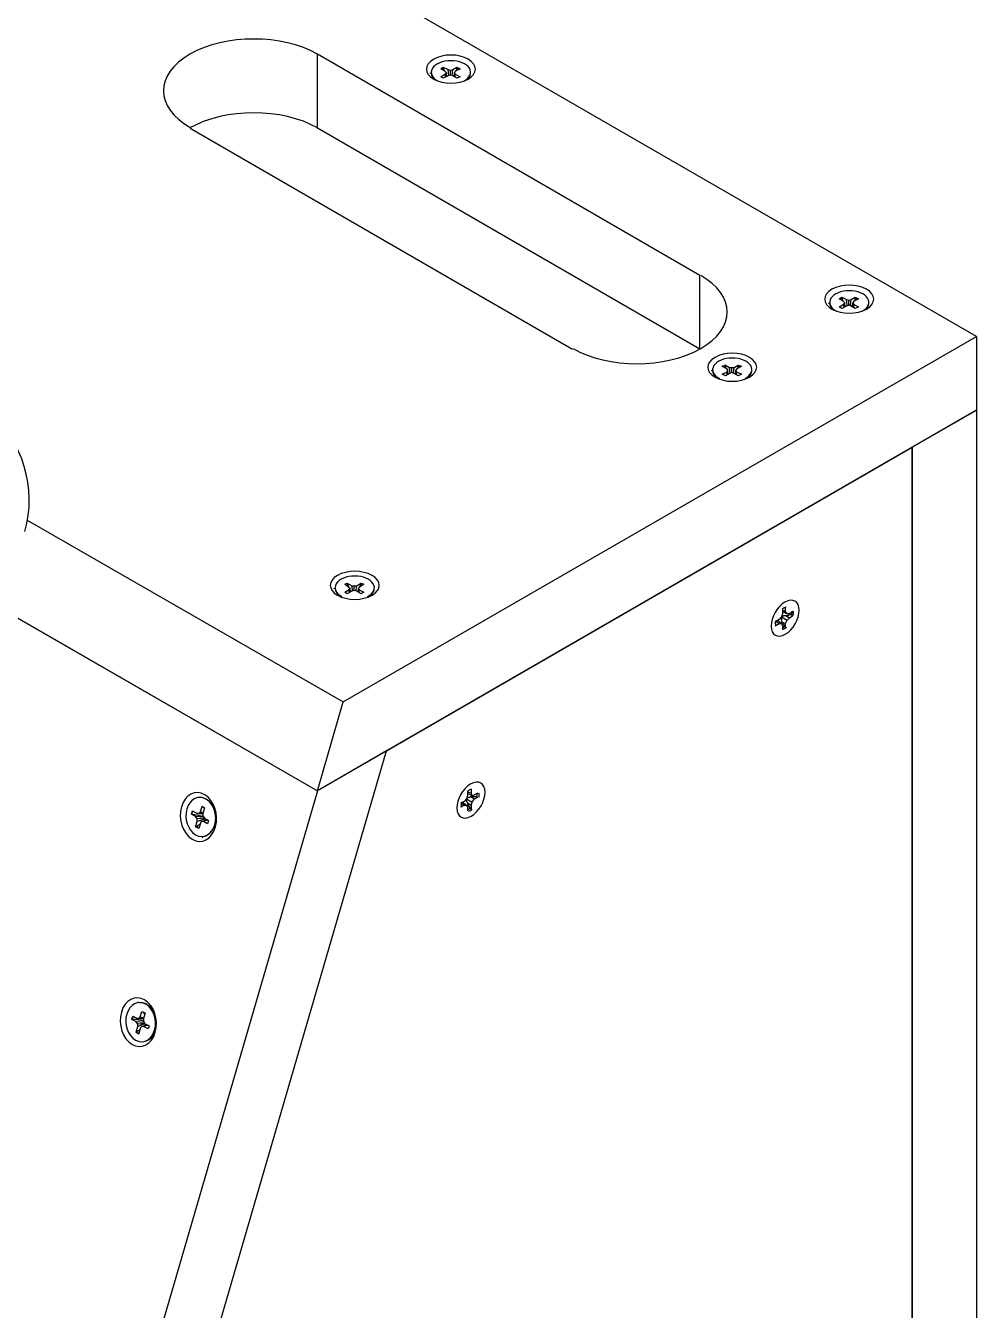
# Model space of a CAD drawing. Header units: inches. Extents: x 109 to 1721, y 29 to 669.
# Drawn here: x 1498.3 to 1523.01, y 366.28 to 399.67 of the extents above; entities that cross this region are included whole.
import ezdxf

# ---------------------------------------------------------------- set-up
doc = ezdxf.new("R2010")
doc.units = ezdxf.units.IN
doc.header["$LTSCALE"] = 0.03937
doc.header["$MEASUREMENT"] = 0
doc.layers.add('PDF3_Geometría', color=7, linetype='Continuous')

# ---------------------------------------------------------------- blocks, each defined once
blk = doc.blocks.new('OH3A1-1$-$ASSY$$CENTER$TUB_-_v2$-$copia1')
at = {"layer": 'PDF3_Geometría', "lineweight": -3}
for points in [[(19.6092, 11.9542), (18.4867, 12.6017)], [(19.3217, 12.0175), (18.9242, 12.2475)], [(18.9242, 12.1708), (18.9242, 12.2475)], [(19.0533, 12.2317), (19.055, 12.2333), (19.055, 12.2342)], [(19.0692, 12.2333), (19.0692, 12.2342)], [(19.0417, 12.2275), (19.0417, 12.2283)], [(19.0567, 12.23), (19.055, 12.2333)], [(19.0575, 12.2242), (19.0567, 12.2267)], [(19.0583, 12.2242), (19.0583, 12.2283)], [(19.0592, 12.225), (19.0583, 12.2258)], [(19.0608, 12.225), (19.06, 12.2317)], [(19.0625, 12.2258), (19.0625, 12.2308)], [(19.0642, 12.225), (19.065, 12.2317)], [(19.0667, 12.2258), (19.0658, 12.225)], [(19.0667, 12.2242), (19.0667, 12.2283)], [(19.0675, 12.2242), (19.0675, 12.2267)], [(19.0692, 12.2333), (19.0683, 12.23)], [(19.0692, 12.2333), (19.0717, 12.2317)], [(19.0833, 12.2275), (19.0833, 12.2283)], [(18.7917, 12.1708), (19.1892, 11.9408)], [(19.3217, 11.9408), (18.9242, 12.1708)], [(19.3217, 11.9408), (19.3217, 12.0175)], [(19.4675, 11.9925), (19.4692, 11.9942), (19.4692, 11.995)], [(19.4708, 11.9908), (19.4692, 11.9942)], [(19.4833, 11.9942), (19.4825, 11.9908)], [(19.4833, 11.9942), (19.4833, 11.995)], [(19.4833, 11.9942), (19.4858, 11.9925)], [(19.4558, 11.9883), (19.4558, 11.9892)], [(19.4717, 11.985), (19.4708, 11.9875)], [(19.4725, 11.985), (19.4725, 11.9892)], [(19.4733, 11.9858), (19.4725, 11.9867)], [(19.475, 11.9867), (19.4742, 11.9925)], [(19.4767, 11.9867), (19.4767, 11.9917)], [(19.4783, 11.9867), (19.4792, 11.9925)], [(19.48, 11.985), (19.4808, 11.9892)], [(19.4808, 11.9867), (19.48, 11.9858)], [(19.4817, 11.985), (19.4817, 11.9875)], [(19.4975, 11.9883), (19.4975, 11.9892)], [(19.3342, 11.9183), (19.3342, 11.9192)], [(19.3483, 11.9242), (19.3458, 11.9225)], [(19.3492, 11.9208), (19.3483, 11.9242)], [(19.35, 11.915), (19.35, 11.9175)], [(19.3508, 11.915), (19.3508, 11.9192)], [(19.3517, 11.915), (19.3508, 11.9167)], [(19.3533, 11.9158), (19.3525, 11.9217)], [(19.355, 11.9167), (19.355, 11.9217)], [(19.3567, 11.9158), (19.3575, 11.9217)], [(19.3592, 11.9167), (19.3583, 11.915)], [(19.3592, 11.915), (19.3592, 11.9192)], [(19.36, 11.915), (19.36, 11.9175)], [(19.3617, 11.9242), (19.3608, 11.9208)], [(19.3617, 11.9242), (19.3617, 11.9242)], [(19.3617, 11.9242), (19.3642, 11.9225)], [(19.3758, 11.9183), (19.3758, 11.9192)], [(18.6225, 11.7633), (18.9508, 11.5742)], [(18.9417, 11.6917), (18.9417, 11.6925)], [(18.955, 11.6975), (18.9533, 11.6958)], [(18.9567, 11.6942), (18.955, 11.6975)], [(18.9575, 11.6883), (18.9567, 11.6908)], [(18.9583, 11.6883), (18.9583, 11.6925)], [(18.9592, 11.6883), (18.9583, 11.69)], [(18.9608, 11.6892), (18.96, 11.695)], [(18.9625, 11.69), (18.9625, 11.695)], [(18.9642, 11.6892), (18.965, 11.695)], [(18.9667, 11.69), (18.9658, 11.6883)], [(18.9667, 11.6883), (18.9667, 11.6925)], [(18.9675, 11.6883), (18.9675, 11.6908)], [(18.9692, 11.6975), (18.9683, 11.6942)], [(18.9692, 11.6975), (18.9692, 11.6975)], [(18.9692, 11.6975), (18.9717, 11.6958)], [(18.9833, 11.6917), (18.9833, 11.6925)], [(18.5958, 11.6708), (18.9242, 11.4816), (18.2809, 9.2734), (18.1384, 9.3559), (18.1792, 9.4984)], [(18.5959, 11.6708), (18.9242, 11.4817)], [(19.4075, 11.67), (19.4075, 11.6658), (19.4067, 11.6625), (19.4042, 11.66), (19.4, 11.6575)], [(19.4067, 11.6625), (19.4075, 11.6633), (19.4083, 11.6633), (19.4092, 11.6642), (19.4108, 11.6642), (19.4117, 11.6642), (19.4133, 11.6642), (19.415, 11.665), (19.4158, 11.665), (19.4167, 11.665)], [(19.4067, 11.6625), (19.4067, 11.6617), (19.4067, 11.6608), (19.4067, 11.6592), (19.4067, 11.6575), (19.4075, 11.6567), (19.4083, 11.6558), (19.4092, 11.6542), (19.4092, 11.6533), (19.41, 11.6525)], [(19.4067, 11.6625), (19.4125, 11.6592)], [(19.4075, 11.67), (19.4108, 11.6683)], [(19.4075, 11.6683), (19.4125, 11.6658)], [(19.415, 11.6658), (19.4125, 11.6658), (19.4108, 11.6683), (19.4108, 11.6725)], [(19.4108, 11.6517), (19.4108, 11.6558), (19.4125, 11.6592), (19.415, 11.6617), (19.4183, 11.6642)], [(19.4108, 11.6642), (19.415, 11.6617)], [(19.4183, 11.6683), (19.415, 11.6658)], [(19.4167, 11.665), (19.4183, 11.6642)], [(19.4, 11.6533), (19.4042, 11.6558), (19.4067, 11.6558), (19.4075, 11.6533), (19.4075, 11.6492)], [(19.4008, 11.6583), (19.4042, 11.6558)], [(19.4025, 11.6592), (19.4067, 11.6558)], [(19.4067, 11.6575), (19.4108, 11.6558)], [(19.41, 11.6525), (19.4108, 11.6517)], [(18.2809, 9.2734), (18.3525, 9.3151), (18.9958, 11.5233), (18.9242, 11.4816)], [(18.8, 11.475), (18.8, 11.475)], [(19.08, 11.4817), (19.08, 11.4775), (19.0792, 11.4733), (19.0767, 11.4708), (19.0733, 11.4692)], [(19.0792, 11.4742), (19.08, 11.4742), (19.0808, 11.475), (19.0825, 11.475), (19.0833, 11.4758), (19.085, 11.4758), (19.0858, 11.4758), (19.0875, 11.4758), (19.0883, 11.4758), (19.09, 11.4758)], [(19.0792, 11.4733), (19.0792, 11.4733)], [(19.0792, 11.4733), (19.0792, 11.4725), (19.0792, 11.4717), (19.0792, 11.4708), (19.08, 11.4692), (19.08, 11.4683), (19.0808, 11.4667), (19.0817, 11.4658), (19.0825, 11.4642), (19.0825, 11.4633)], [(19.0792, 11.4733), (19.085, 11.47)], [(19.08, 11.4808), (19.0842, 11.4792)], [(19.08, 11.4792), (19.085, 11.4767)], [(19.0833, 11.4758), (19.0875, 11.4733)], [(19.0875, 11.4775), (19.085, 11.4767), (19.0842, 11.4792), (19.0842, 11.4833)], [(19.0842, 11.4625), (19.0842, 11.4667), (19.085, 11.47), (19.0875, 11.4733), (19.0908, 11.475)], [(19.0908, 11.4792), (19.0875, 11.4775)], [(19.09, 11.4758), (19.0908, 11.475)], [(18.8025, 11.46), (18.8042, 11.4658), (18.8067, 11.4642), (18.805, 11.4583), (18.805, 11.4558), (18.8067, 11.4533), (18.8108, 11.4508), (18.81, 11.4475), (18.8058, 11.45), (18.8033, 11.45), (18.8025, 11.4483), (18.8008, 11.4425), (18.7975, 11.4442), (18.7992, 11.45), (18.7992, 11.4525), (18.7975, 11.455), (18.7933, 11.4575), (18.7942, 11.4608), (18.7992, 11.4583), (18.8008, 11.4583), (18.8025, 11.46), (18.805, 11.4592)], [(18.8058, 11.455), (18.805, 11.455), (18.7933, 11.4575), (18.795, 11.4608)], [(18.805, 11.465), (18.8067, 11.4633)], [(19.0733, 11.4692), (19.0767, 11.4667)], [(19.0733, 11.465), (19.0767, 11.4667), (19.0792, 11.4667), (19.08, 11.465), (19.08, 11.4608)], [(19.075, 11.47), (19.0792, 11.4667)], [(19.08, 11.4692), (19.0842, 11.4667)], [(19.0825, 11.4633), (19.0842, 11.4625)], [(18.7933, 11.4575), (18.7933, 11.4575)], [(18.8058, 11.4542), (18.7975, 11.455)], [(18.8017, 11.4467), (18.7983, 11.4442)], [(18.8008, 11.4583), (18.805, 11.4583), (18.7992, 11.4583)], [(18.8067, 11.4533), (18.7992, 11.4525)], [(18.8067, 11.4508), (18.8075, 11.4525), (18.7992, 11.45)], [(18.8033, 11.45), (18.81, 11.4517), (18.8058, 11.45)], [(18.805, 11.455), (18.805, 11.4558)], [(18.8075, 11.4525), (18.8075, 11.4533)], [(18.8183, 11.4575), (18.8175, 11.4583)], [(18.8183, 11.4542), (18.8183, 11.4533)], [(18.8008, 11.4425), (18.7983, 11.4442), (18.7975, 11.4442)], [(18.805, 11.4333), (18.8042, 11.4333)], [(18.7383, 11.2617), (18.7375, 11.2617)], [(18.74, 11.2467), (18.7417, 11.2525), (18.745, 11.2508), (18.7433, 11.245), (18.7433, 11.2425), (18.7442, 11.24), (18.7492, 11.2375), (18.7483, 11.2342), (18.7433, 11.2367), (18.7417, 11.2367), (18.74, 11.235), (18.7383, 11.2292), (18.7358, 11.2308), (18.7375, 11.2367), (18.7375, 11.2392), (18.7358, 11.2417), (18.7308, 11.2442), (18.7325, 11.2475), (18.7367, 11.245), (18.7392, 11.245), (18.74, 11.2467), (18.7433, 11.2458)], [(18.7433, 11.2417), (18.7433, 11.2425), (18.7317, 11.2442), (18.7325, 11.2475)], [(18.7425, 11.2517), (18.7442, 11.25)], [(18.7558, 11.2442), (18.7558, 11.2458)], [(18.7317, 11.2442), (18.7308, 11.2442)], [(18.7442, 11.2408), (18.7358, 11.2417)], [(18.74, 11.2333), (18.7358, 11.2308)], [(18.7392, 11.245), (18.7433, 11.245), (18.7367, 11.245)], [(18.745, 11.2375), (18.745, 11.24), (18.7375, 11.2367)], [(18.7442, 11.24), (18.7375, 11.2392)], [(18.7475, 11.2383), (18.7417, 11.2367)], [(18.7433, 11.2425), (18.7433, 11.2425)], [(18.7483, 11.2383), (18.7433, 11.2367)], [(18.745, 11.24), (18.745, 11.24)], [(18.7558, 11.2408), (18.7558, 11.24)], [(18.7358, 11.2308), (18.7383, 11.2292)], [(18.7425, 11.22), (18.7425, 11.22)]]:
    blk.add_lwpolyline(points, dxfattribs=at)
for points in [[(19.065, 12.2317), (19.0692, 12.2342), (19.0725, 12.2325), (19.0675, 12.23), (19.0667, 12.2283), (19.0675, 12.2267), (19.0725, 12.2242), (19.0692, 12.2225), (19.065, 12.225), (19.0625, 12.2258), (19.06, 12.225), (19.055, 12.2225), (19.0525, 12.2242), (19.0567, 12.2267), (19.0583, 12.2283), (19.0567, 12.23), (19.0525, 12.2325), (19.055, 12.2342), (19.06, 12.2317), (19.0625, 12.2308)], [(19.4792, 11.9925), (19.4833, 11.995), (19.4867, 11.9933), (19.4817, 11.9908), (19.4808, 11.9892), (19.4817, 11.9875), (19.4867, 11.985), (19.4833, 11.9833), (19.4792, 11.9858), (19.4767, 11.9867), (19.4742, 11.9858), (19.4692, 11.9833), (19.4667, 11.985), (19.4708, 11.9875), (19.4725, 11.9892), (19.4708, 11.9908), (19.4667, 11.9933), (19.4692, 11.995), (19.4742, 11.9925), (19.4767, 11.9917)], [(19.6092, 11.8775), (18.9242, 11.4817), (18.9509, 11.5742), (19.6092, 11.9542)], [(19.3575, 11.9217), (19.3617, 11.9242), (19.365, 11.9233), (19.36, 11.92), (19.3592, 11.9192), (19.36, 11.9175), (19.365, 11.915), (19.3617, 11.9133), (19.3575, 11.9158), (19.355, 11.9167), (19.3525, 11.9158), (19.3483, 11.9133), (19.345, 11.915), (19.35, 11.9175), (19.3508, 11.9192), (19.35, 11.92), (19.345, 11.9233), (19.3483, 11.9242), (19.3525, 11.9217), (19.355, 11.9217)], [(19.6092, 10.04), (19.5425, 10.0017), (19.5425, 11.8391), (19.6092, 11.8775)], [(19.5425, 11.8391), (19.5425, 10.0017), (18.3525, 9.3151), (18.9958, 11.5233)], [(18.965, 11.695), (18.9692, 11.6975), (18.9725, 11.6967), (18.9675, 11.6933), (18.9667, 11.6925), (18.9675, 11.6908), (18.9725, 11.6883), (18.9692, 11.6867), (18.965, 11.6892), (18.9625, 11.69), (18.96, 11.6892), (18.955, 11.6867), (18.9525, 11.6883), (18.9567, 11.6908), (18.9583, 11.6925), (18.9567, 11.6933), (18.9525, 11.6967), (18.955, 11.6975), (18.96, 11.695), (18.9625, 11.695)]]:
    blk.add_lwpolyline(points, close=True, dxfattribs=at)
for centre, radius, start, end in [((19.4042, 11.6678), 0.0135, 349.6792, 2.4196), ((19.4016, 11.6632), 0.0135, 297.5667, 310.3283), ((19.0767, 11.4786), 0.0135, 349.6792, 2.4196), ((19.0741, 11.474), 0.0135, 297.5667, 310.3283), ((18.8047, 11.4548), 0.0136, 0.2873, 12.3577), ((18.7431, 11.2415), 0.0136, 0.2873, 12.3577)]:
    blk.add_arc(centre, radius, start, end, dxfattribs=at)
for points in [[(18.9242, 12.2476), (18.8876, 12.2686), (18.8283, 12.2686), (18.7916, 12.2476)], [(18.7916, 12.2476), (18.755, 12.2266), (18.755, 12.1926), (18.7916, 12.1716)], [(19.0809, 12.2424), (19.071, 12.2481), (19.0549, 12.2481), (19.045, 12.2424)], [(19.045, 12.2424), (19.035, 12.2367), (19.035, 12.2275), (19.045, 12.2218)], [(19.0629, 12.2408), (19.0544, 12.2408), (19.0468, 12.2377), (19.0438, 12.233)], [(19.0821, 12.233), (19.0791, 12.2377), (19.0715, 12.2408), (19.0629, 12.2408)], [(19.0809, 12.2218), (19.0908, 12.2275), (19.0908, 12.2367), (19.0809, 12.2424)], [(19.0438, 12.233), (19.0408, 12.2283), (19.0431, 12.2229), (19.0496, 12.2196)], [(19.0425, 12.2279), (19.0425, 12.2253), (19.044, 12.2227), (19.0467, 12.2206)], [(19.045, 12.2218), (19.0549, 12.2161), (19.071, 12.2161), (19.0809, 12.2218)], [(19.0763, 12.2196), (19.0827, 12.2229), (19.085, 12.2283), (19.0821, 12.233)], [(19.0791, 12.2206), (19.0819, 12.2227), (19.0833, 12.2253), (19.0833, 12.2279)], [(18.9242, 12.1709), (18.8876, 12.1919), (18.8283, 12.1919), (18.7916, 12.1709)], [(19.3226, 11.9416), (19.3592, 11.9626), (19.3592, 11.9966), (19.3226, 12.0176)], [(19.4951, 12.0032), (19.4851, 12.0089), (19.469, 12.0089), (19.4591, 12.0032)], [(19.4591, 12.0032), (19.4492, 11.9975), (19.4492, 11.9883), (19.4591, 11.9826)], [(19.458, 11.9938), (19.455, 11.9891), (19.4573, 11.9838), (19.4637, 11.9805)], [(19.4771, 12.0017), (19.4686, 12.0017), (19.4609, 11.9985), (19.458, 11.9938)], [(19.4962, 11.9938), (19.4932, 11.9985), (19.4856, 12.0017), (19.4771, 12.0017)], [(19.4905, 11.9805), (19.4969, 11.9838), (19.4992, 11.9891), (19.4962, 11.9938)], [(19.4951, 11.9826), (19.505, 11.9883), (19.505, 11.9975), (19.4951, 12.0032)], [(19.4567, 11.9888), (19.4567, 11.9861), (19.4582, 11.9835), (19.4609, 11.9814)], [(19.4591, 11.9826), (19.469, 11.9769), (19.4851, 11.9769), (19.4951, 11.9826)], [(19.4933, 11.9814), (19.496, 11.9835), (19.4975, 11.9861), (19.4975, 11.9888)], [(19.19, 11.9416), (19.2266, 11.9206), (19.2859, 11.9206), (19.3226, 11.9416)], [(19.3375, 11.9324), (19.3275, 11.9267), (19.3275, 11.9175), (19.3375, 11.9118)], [(19.3554, 11.9317), (19.3469, 11.9317), (19.3393, 11.9285), (19.3363, 11.9238)], [(19.3734, 11.9324), (19.3635, 11.9381), (19.3474, 11.9381), (19.3375, 11.9324)], [(19.3746, 11.9238), (19.3716, 11.9285), (19.364, 11.9317), (19.3554, 11.9317)], [(19.3734, 11.9118), (19.3833, 11.9175), (19.3833, 11.9267), (19.3734, 11.9324)], [(19.3363, 11.9238), (19.3333, 11.9191), (19.3356, 11.9138), (19.3421, 11.9105)], [(19.335, 11.9188), (19.335, 11.9161), (19.3365, 11.9135), (19.3392, 11.9114)], [(19.3688, 11.9105), (19.3752, 11.9138), (19.3775, 11.9191), (19.3746, 11.9238)], [(19.3716, 11.9114), (19.3744, 11.9135), (19.3758, 11.9161), (19.3758, 11.9188)], [(19.3375, 11.9118), (19.3474, 11.9061), (19.3635, 11.9061), (19.3734, 11.9118)], [(18.62, 11.7513), (18.6329, 11.7956), (18.6173, 11.8477), (18.5841, 11.8713)], [(18.945, 11.7057), (18.935, 11.7), (18.935, 11.6908), (18.945, 11.6851)], [(18.9629, 11.705), (18.9544, 11.705), (18.9468, 11.7019), (18.9438, 11.6971)], [(18.9809, 11.7057), (18.971, 11.7114), (18.9549, 11.7114), (18.945, 11.7057)], [(18.9821, 11.6971), (18.9791, 11.7019), (18.9715, 11.705), (18.9629, 11.705)], [(18.9809, 11.6851), (18.9908, 11.6908), (18.9908, 11.7), (18.9809, 11.7057)], [(18.9438, 11.6971), (18.9408, 11.6924), (18.9431, 11.6871), (18.9496, 11.6838)], [(18.9425, 11.6921), (18.9425, 11.6894), (18.944, 11.6869), (18.9467, 11.6847)], [(18.9763, 11.6838), (18.9827, 11.6871), (18.985, 11.6924), (18.9821, 11.6971)], [(18.9791, 11.6847), (18.9819, 11.6869), (18.9833, 11.6894), (18.9833, 11.6921)], [(18.945, 11.6851), (18.9549, 11.6794), (18.971, 11.6794), (18.9809, 11.6851)], [(19.4102, 11.678), (19.4022, 11.6735), (19.3957, 11.6623), (19.3958, 11.653)], [(19.4112, 11.6728), (19.41, 11.6724), (19.4087, 11.6717), (19.4074, 11.6707)], [(19.425, 11.6695), (19.4249, 11.6788), (19.4183, 11.6826), (19.4102, 11.678)], [(19.4106, 11.6445), (19.4187, 11.649), (19.4251, 11.6602), (19.425, 11.6695)], [(19.4189, 11.6641), (19.4191, 11.6657), (19.4191, 11.6671), (19.4188, 11.6684)], [(19.3958, 11.653), (19.3959, 11.6438), (19.4025, 11.6399), (19.4106, 11.6445)], [(19.4003, 11.6584), (19.4001, 11.6568), (19.4001, 11.6554), (19.4004, 11.6541)], [(19.408, 11.6497), (19.4092, 11.6501), (19.4105, 11.6508), (19.4118, 11.6518)], [(19.0836, 11.4889), (19.0755, 11.4843), (19.069, 11.4731), (19.0691, 11.4639)], [(19.0984, 11.4803), (19.0983, 11.4896), (19.0917, 11.4934), (19.0836, 11.4889)], [(18.807, 11.4777), (18.7972, 11.4834), (18.7864, 11.4778), (18.7828, 11.465)], [(18.8084, 11.4732), (18.8004, 11.4778), (18.7914, 11.4732), (18.7884, 11.4629)], [(18.8183, 11.4563), (18.817, 11.4675), (18.8091, 11.4758), (18.8007, 11.4749)], [(18.8181, 11.4442), (18.8217, 11.4569), (18.8167, 11.472), (18.807, 11.4777)], [(18.8174, 11.4463), (18.8204, 11.4565), (18.8164, 11.4686), (18.8084, 11.4732)], [(19.0845, 11.4836), (19.0833, 11.4832), (19.082, 11.4825), (19.0808, 11.4816)], [(19.0839, 11.4553), (19.092, 11.4599), (19.0985, 11.4711), (19.0984, 11.4803)], [(19.0922, 11.475), (19.0924, 11.4765), (19.0924, 11.478), (19.0921, 11.4792)], [(18.7828, 11.465), (18.7791, 11.4522), (18.7841, 11.4372), (18.7939, 11.4315)], [(18.7884, 11.4629), (18.7854, 11.4527), (18.7895, 11.4406), (18.7975, 11.436)], [(19.0691, 11.4639), (19.0692, 11.4546), (19.0759, 11.4508), (19.0839, 11.4553)], [(19.0736, 11.4692), (19.0734, 11.4677), (19.0735, 11.4662), (19.0738, 11.4649)], [(19.0813, 11.4606), (19.0826, 11.461), (19.0839, 11.4617), (19.0851, 11.4626)], [(18.7975, 11.436), (18.8055, 11.4314), (18.8144, 11.436), (18.8174, 11.4463)], [(18.8052, 11.4343), (18.8136, 11.4352), (18.8195, 11.4451), (18.8183, 11.4563)], [(18.7939, 11.4315), (18.8036, 11.4257), (18.8145, 11.4314), (18.8181, 11.4442)], [(18.7445, 11.2644), (18.7347, 11.2701), (18.7239, 11.2644), (18.7203, 11.2517)], [(18.7459, 11.2598), (18.7379, 11.2644), (18.7289, 11.2598), (18.7259, 11.2496)], [(18.7566, 11.243), (18.7553, 11.2542), (18.7475, 11.2625), (18.739, 11.2615)], [(18.7556, 11.2308), (18.7592, 11.2436), (18.7542, 11.2586), (18.7445, 11.2644)], [(18.7549, 11.2329), (18.7579, 11.2432), (18.7539, 11.2552), (18.7459, 11.2598)], [(18.7203, 11.2517), (18.7166, 11.2389), (18.7216, 11.2239), (18.7314, 11.2181)], [(18.7259, 11.2496), (18.7229, 11.2393), (18.727, 11.2273), (18.735, 11.2227)], [(18.735, 11.2227), (18.743, 11.2181), (18.7519, 11.2227), (18.7549, 11.2329)], [(18.7435, 11.221), (18.752, 11.2219), (18.7578, 11.2317), (18.7566, 11.243)], [(18.7314, 11.2181), (18.7411, 11.2124), (18.752, 11.2181), (18.7556, 11.2308)]]:
    blk.add_open_spline(points, degree=3, dxfattribs=at)

msp = doc.modelspace()

# ---------------------------------------------------------------- block references
at = {"xscale": 25, "yscale": 25, "zscale": 25}
msp.add_blockref('OH3A1-1$-$ASSY$$CENTER$TUB_-_v2$-$copia1', (1032.78, 92.74), dxfattribs=at)

doc.saveas('drawing.dxf')
